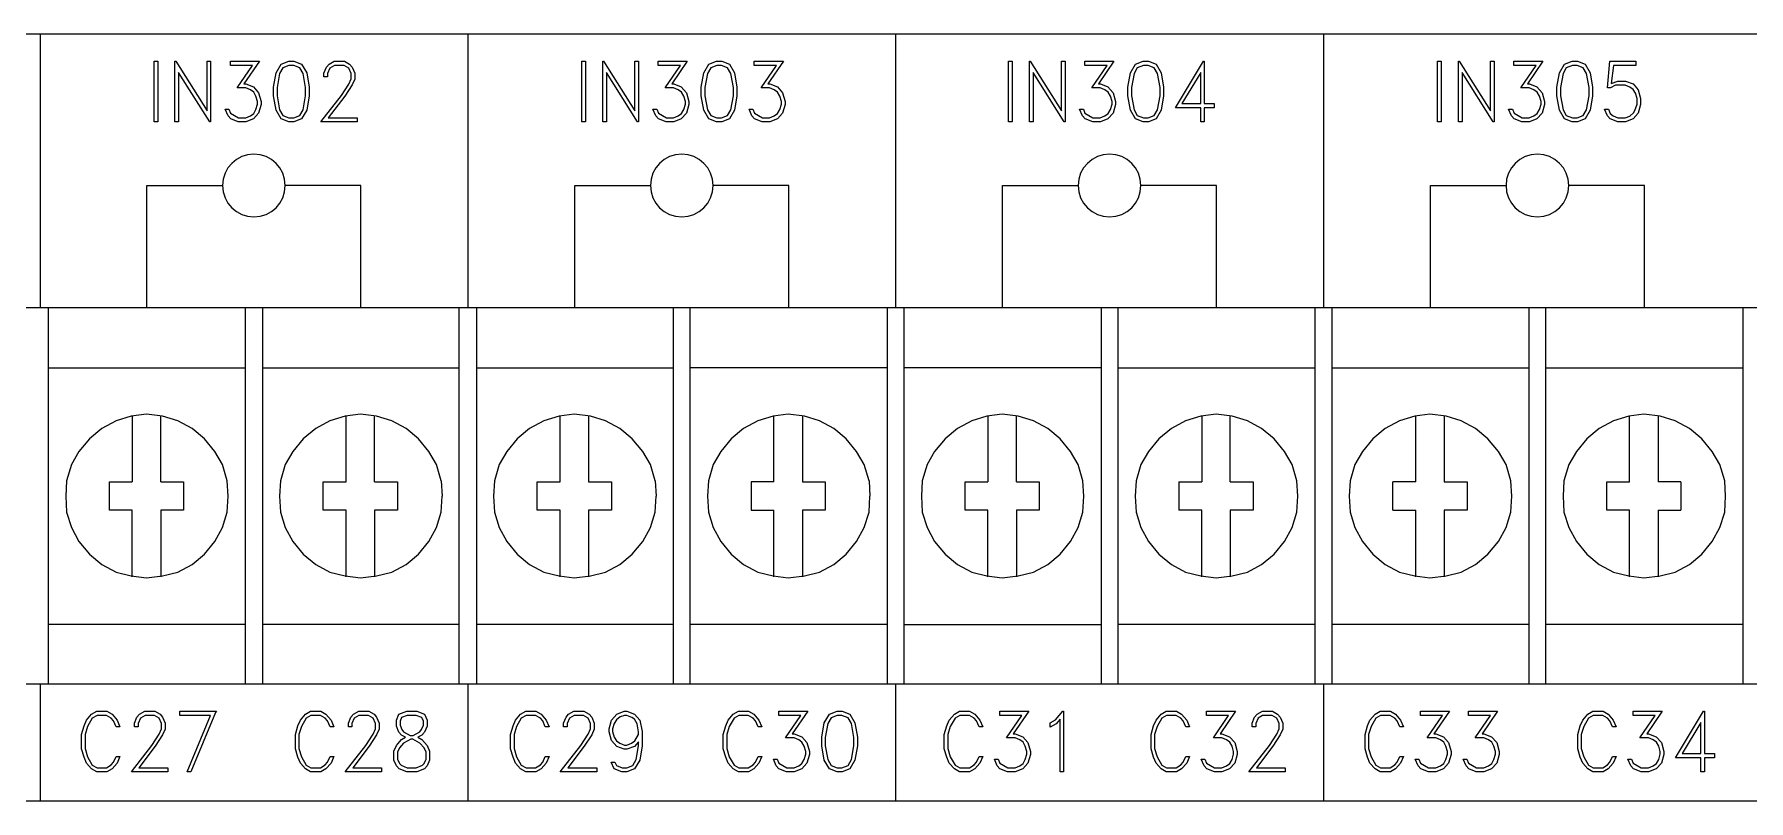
# Model space of a CAD drawing. Extents: x 3.4 to 20.6, y 5.2 to 12.5.
# Drawn here: x 14.627 to 17.632, y 7.528 to 8.871 of the extents above; entities that cross this region are included whole.
import ezdxf

# ---------------------------------------------------------------- set-up
doc = ezdxf.new("R2010")
doc.units = 0
doc.header["$MEASUREMENT"] = 0
doc.layers.get('0').update_dxf_attribs({"linetype": 'CONTINUOUS'})

msp = doc.modelspace()

# ---------------------------------------------------------------- linework, layer by layer
for points in [[(17.737, 8.8712), (17.5701, 8.8712), (17.2305, 8.8712), (16.8867, 8.8712), (16.5428, 8.8712), (16.2032, 8.8712), (16.0363, 8.8712), (15.872, 8.8712), (15.7109, 8.8712), (15.5534, 8.8712), (15.4002, 8.8712), (15.2516, 8.8712), (15.1084, 8.8712), (14.9709, 8.8712), (14.9045, 8.8712), (14.8397, 8.8712), (14.7767, 8.8712), (14.7154, 8.8712), (14.6559, 8.8712), (14.5984, 8.8712)], [(14.6367, 8.8712), (14.6367, 8.3917)], [(15.3867, 8.8712), (15.3867, 8.3917)], [(16.1367, 8.8712), (16.1367, 8.3917)], [(16.8867, 8.8712), (16.8867, 8.3917)], [(14.843, 8.7177), (14.8367, 8.7177), (14.8367, 8.8238), (14.843, 8.8238), (14.843, 8.7177)], [(14.9358, 8.7177), (14.9343, 8.7177), (14.8796, 8.8043), (14.8796, 8.7177), (14.8733, 8.7177), (14.8733, 8.8238), (14.8748, 8.8238), (14.9296, 8.7372), (14.9296, 8.8238), (14.9358, 8.8238), (14.9358, 8.7177)], [(15.0244, 8.7483), (15.02, 8.7331), (15.0109, 8.7228), (14.9976, 8.7177), (14.9843, 8.7177), (14.971, 8.7228), (14.9663, 8.7281), (14.9612, 8.7397), (14.9678, 8.7397), (14.9707, 8.7328), (14.9847, 8.7249), (14.9973, 8.7249), (15.0056, 8.7282), (15.0114, 8.7325), (15.0152, 8.7391), (15.0181, 8.7487), (15.0181, 8.7533), (15.0152, 8.7627), (15.0114, 8.7694), (15.0056, 8.7738), (14.9973, 8.777), (14.9825, 8.777), (15.0093, 8.8166), (14.9705, 8.8166), (14.9705, 8.8238), (15.0214, 8.8238), (14.9942, 8.7843), (14.9976, 8.7843), (15.0109, 8.7792), (15.02, 8.7688), (15.0244, 8.7536), (15.0244, 8.7483)], [(15.1085, 8.7632), (15.1042, 8.7382), (15.0952, 8.7228), (15.0817, 8.7177), (15.0728, 8.7177), (15.0594, 8.7228), (15.0504, 8.7382), (15.046, 8.7632), (15.046, 8.7783), (15.0504, 8.8033), (15.0594, 8.8187), (15.0728, 8.8238), (15.0817, 8.8238), (15.0952, 8.8187), (15.1042, 8.8033), (15.1085, 8.7783), (15.1085, 8.7632)], [(15.1023, 8.7635), (15.1023, 8.778), (15.0979, 8.8025), (15.0921, 8.8125), (15.0815, 8.8166), (15.0731, 8.8166), (15.0624, 8.8125), (15.0566, 8.8025), (15.0523, 8.778), (15.0523, 8.7635), (15.0566, 8.739), (15.0624, 8.729), (15.0731, 8.7249), (15.0815, 8.7249), (15.0921, 8.729), (15.0979, 8.739), (15.1023, 8.7635)], [(15.1927, 8.7177), (15.129, 8.7177), (15.1651, 8.7641), (15.1779, 8.7836), (15.1821, 8.7933), (15.1821, 8.8026), (15.178, 8.8119), (15.1698, 8.8166), (15.1531, 8.8166), (15.1449, 8.8119), (15.1408, 8.8026), (15.1408, 8.7968), (15.1345, 8.7968), (15.1345, 8.8032), (15.1389, 8.8135), (15.1435, 8.8187), (15.1526, 8.8238), (15.1704, 8.8238), (15.1794, 8.8187), (15.184, 8.8135), (15.1884, 8.8032), (15.1884, 8.7927), (15.184, 8.7825), (15.1709, 8.7626), (15.1421, 8.7249), (15.1927, 8.7249), (15.1927, 8.7177)], [(15.593, 8.7177), (15.5867, 8.7177), (15.5867, 8.8238), (15.593, 8.8238), (15.593, 8.7177)], [(15.6858, 8.7177), (15.6843, 8.7177), (15.6296, 8.8043), (15.6296, 8.7177), (15.6233, 8.7177), (15.6233, 8.8238), (15.6248, 8.8238), (15.6796, 8.7372), (15.6796, 8.8238), (15.6858, 8.8238), (15.6858, 8.7177)], [(15.7744, 8.7483), (15.77, 8.7331), (15.7609, 8.7228), (15.7476, 8.7177), (15.7343, 8.7177), (15.721, 8.7228), (15.7163, 8.7281), (15.7112, 8.7397), (15.7178, 8.7397), (15.7207, 8.7328), (15.7347, 8.7249), (15.7473, 8.7249), (15.7556, 8.7282), (15.7614, 8.7325), (15.7652, 8.7391), (15.7681, 8.7487), (15.7681, 8.7533), (15.7652, 8.7627), (15.7614, 8.7694), (15.7556, 8.7738), (15.7473, 8.777), (15.7325, 8.777), (15.7593, 8.8166), (15.7205, 8.8166), (15.7205, 8.8238), (15.7714, 8.8238), (15.7442, 8.7843), (15.7476, 8.7843), (15.7609, 8.7792), (15.77, 8.7688), (15.7744, 8.7536), (15.7744, 8.7483)], [(15.8585, 8.7632), (15.8542, 8.7382), (15.8452, 8.7228), (15.8317, 8.7177), (15.8228, 8.7177), (15.8094, 8.7228), (15.8004, 8.7382), (15.796, 8.7632), (15.796, 8.7783), (15.8004, 8.8033), (15.8094, 8.8187), (15.8228, 8.8238), (15.8317, 8.8238), (15.8452, 8.8187), (15.8542, 8.8033), (15.8585, 8.7783), (15.8585, 8.7632)], [(15.8523, 8.7635), (15.8523, 8.778), (15.8479, 8.8025), (15.8421, 8.8125), (15.8315, 8.8166), (15.8231, 8.8166), (15.8124, 8.8125), (15.8066, 8.8025), (15.8023, 8.778), (15.8023, 8.7635), (15.8066, 8.739), (15.8124, 8.729), (15.8231, 8.7249), (15.8315, 8.7249), (15.8421, 8.729), (15.8479, 8.739), (15.8523, 8.7635)], [(15.9427, 8.7483), (15.9383, 8.7331), (15.9293, 8.7228), (15.9159, 8.7177), (15.9027, 8.7177), (15.8894, 8.7228), (15.8847, 8.7281), (15.8796, 8.7397), (15.8861, 8.7397), (15.8891, 8.7328), (15.9031, 8.7249), (15.9157, 8.7249), (15.9239, 8.7282), (15.9297, 8.7325), (15.9336, 8.7391), (15.9364, 8.7487), (15.9364, 8.7533), (15.9336, 8.7627), (15.9297, 8.7694), (15.9239, 8.7738), (15.9157, 8.777), (15.9008, 8.777), (15.9276, 8.8166), (15.8888, 8.8166), (15.8888, 8.8238), (15.9398, 8.8238), (15.9126, 8.7843), (15.9159, 8.7843), (15.9293, 8.7792), (15.9383, 8.7688), (15.9427, 8.7536), (15.9427, 8.7483)], [(16.3409, 8.7177), (16.3346, 8.7177), (16.3346, 8.8238), (16.3409, 8.8238), (16.3409, 8.7177)], [(16.4338, 8.7177), (16.4323, 8.7177), (16.3775, 8.8043), (16.3775, 8.7177), (16.3712, 8.7177), (16.3712, 8.8238), (16.3727, 8.8238), (16.4275, 8.7372), (16.4275, 8.8238), (16.4338, 8.8238), (16.4338, 8.7177)], [(16.5223, 8.7483), (16.5179, 8.7331), (16.5088, 8.7228), (16.4955, 8.7177), (16.4823, 8.7177), (16.4689, 8.7228), (16.4642, 8.7281), (16.4592, 8.7397), (16.4657, 8.7397), (16.4686, 8.7328), (16.4826, 8.7249), (16.4952, 8.7249), (16.5035, 8.7282), (16.5093, 8.7325), (16.5132, 8.7391), (16.516, 8.7487), (16.516, 8.7533), (16.5132, 8.7627), (16.5093, 8.7694), (16.5035, 8.7738), (16.4952, 8.777), (16.4804, 8.777), (16.5072, 8.8166), (16.4684, 8.8166), (16.4684, 8.8238), (16.5193, 8.8238), (16.4922, 8.7843), (16.4955, 8.7843), (16.5088, 8.7792), (16.5179, 8.7688), (16.5223, 8.7536), (16.5223, 8.7483)], [(16.6065, 8.7632), (16.6022, 8.7382), (16.5931, 8.7228), (16.5797, 8.7177), (16.5707, 8.7177), (16.5573, 8.7228), (16.5483, 8.7382), (16.5439, 8.7632), (16.5439, 8.7783), (16.5483, 8.8033), (16.5573, 8.8187), (16.5707, 8.8238), (16.5797, 8.8238), (16.5931, 8.8187), (16.6022, 8.8033), (16.6065, 8.7783), (16.6065, 8.7632)], [(16.6002, 8.7635), (16.6002, 8.778), (16.5958, 8.8025), (16.59, 8.8125), (16.5794, 8.8166), (16.571, 8.8166), (16.5603, 8.8125), (16.5546, 8.8025), (16.5502, 8.778), (16.5502, 8.7635), (16.5546, 8.739), (16.5603, 8.729), (16.571, 8.7249), (16.5794, 8.7249), (16.59, 8.729), (16.5958, 8.739), (16.6002, 8.7635)], [(16.695, 8.7424), (16.6777, 8.7424), (16.6777, 8.7177), (16.6714, 8.7177), (16.6714, 8.7424), (16.627, 8.7424), (16.6761, 8.8238), (16.6777, 8.8238), (16.6777, 8.7496), (16.695, 8.7496), (16.695, 8.7424)], [(17.093, 8.7177), (17.0867, 8.7177), (17.0867, 8.8238), (17.093, 8.8238), (17.093, 8.7177)], [(17.1858, 8.7177), (17.1843, 8.7177), (17.1296, 8.8043), (17.1296, 8.7177), (17.1233, 8.7177), (17.1233, 8.8238), (17.1248, 8.8238), (17.1796, 8.7372), (17.1796, 8.8238), (17.1858, 8.8238), (17.1858, 8.7177)], [(17.2744, 8.7483), (17.27, 8.7331), (17.2609, 8.7228), (17.2476, 8.7177), (17.2343, 8.7177), (17.221, 8.7228), (17.2163, 8.7281), (17.2112, 8.7397), (17.2178, 8.7397), (17.2207, 8.7328), (17.2347, 8.7249), (17.2473, 8.7249), (17.2556, 8.7282), (17.2614, 8.7325), (17.2652, 8.7391), (17.2681, 8.7487), (17.2681, 8.7533), (17.2652, 8.7627), (17.2614, 8.7694), (17.2556, 8.7738), (17.2473, 8.777), (17.2325, 8.777), (17.2593, 8.8166), (17.2205, 8.8166), (17.2205, 8.8238), (17.2714, 8.8238), (17.2442, 8.7843), (17.2476, 8.7843), (17.2609, 8.7792), (17.27, 8.7688), (17.2744, 8.7536), (17.2744, 8.7483)], [(17.3585, 8.7632), (17.3542, 8.7382), (17.3452, 8.7228), (17.3317, 8.7177), (17.3228, 8.7177), (17.3094, 8.7228), (17.3004, 8.7382), (17.296, 8.7632), (17.296, 8.7783), (17.3004, 8.8033), (17.3094, 8.8187), (17.3228, 8.8238), (17.3317, 8.8238), (17.3452, 8.8187), (17.3542, 8.8033), (17.3585, 8.7783), (17.3585, 8.7632)], [(17.3523, 8.7635), (17.3523, 8.778), (17.3479, 8.8025), (17.3421, 8.8125), (17.3315, 8.8166), (17.3231, 8.8166), (17.3124, 8.8125), (17.3066, 8.8025), (17.3023, 8.778), (17.3023, 8.7635), (17.3066, 8.739), (17.3124, 8.729), (17.3231, 8.7249), (17.3315, 8.7249), (17.3421, 8.729), (17.3479, 8.739), (17.3523, 8.7635)], [(17.4427, 8.7483), (17.4383, 8.7331), (17.4293, 8.7228), (17.4159, 8.7177), (17.4027, 8.7177), (17.3894, 8.7228), (17.3847, 8.7281), (17.3796, 8.7397), (17.3861, 8.7397), (17.3895, 8.732), (17.3947, 8.7282), (17.4029, 8.7249), (17.4157, 8.7249), (17.4236, 8.7278), (17.4302, 8.7332), (17.4327, 8.7375), (17.4364, 8.7487), (17.4364, 8.7583), (17.4336, 8.7677), (17.4297, 8.7743), (17.4239, 8.7787), (17.4157, 8.782), (17.3987, 8.782), (17.3901, 8.777), (17.3844, 8.777), (17.3889, 8.8238), (17.4341, 8.8238), (17.4341, 8.8166), (17.395, 8.8166), (17.3911, 8.7848), (17.4027, 8.7892), (17.4159, 8.7892), (17.4293, 8.7841), (17.4383, 8.7738), (17.4427, 8.7585), (17.4427, 8.7483)], [(16.6714, 8.7496), (16.6714, 8.8041), (16.6382, 8.7496), (16.6714, 8.7496)], [(14.8242, 8.3917), (14.8242, 8.606), (14.9567, 8.606)], [(15.1992, 8.3917), (15.1992, 8.606), (15.0667, 8.606)], [(15.5742, 8.3917), (15.5742, 8.606), (15.7067, 8.606)], [(15.9492, 8.3917), (15.9492, 8.606), (15.8167, 8.606)], [(16.3242, 8.3917), (16.3242, 8.606), (16.4567, 8.606)], [(16.6992, 8.3917), (16.6992, 8.606), (16.5667, 8.606)], [(17.0742, 8.3917), (17.0742, 8.606), (17.2067, 8.606)], [(17.4492, 8.3917), (17.4492, 8.606), (17.3167, 8.606)], [(20.2617, 7.7317), (20.2617, 8.3917), (13.5117, 8.3917), (13.5117, 7.7317)], [(14.6517, 7.7317), (14.6517, 8.3917)], [(14.9967, 7.7317), (14.9967, 8.3917)], [(15.0267, 8.3917), (15.0267, 7.7317)], [(15.3717, 7.7317), (15.3717, 8.3917)], [(15.4017, 8.3917), (15.4017, 7.7317)], [(15.7467, 8.3917), (15.7467, 7.7317)], [(15.7767, 7.7317), (15.7767, 8.3917)], [(16.1217, 8.3917), (16.1217, 7.7317)], [(16.1517, 7.7317), (16.1517, 8.3917)], [(16.4967, 8.3917), (16.4967, 7.7317)], [(16.5267, 7.7317), (16.5267, 8.3917)], [(16.8717, 8.3917), (16.8717, 7.7317)], [(16.9017, 7.7317), (16.9017, 8.3917)], [(17.2467, 8.3917), (17.2467, 7.7317)], [(17.2767, 7.7317), (17.2767, 8.3917)], [(17.6217, 8.3917), (17.6217, 7.7317)], [(14.6517, 8.2867), (14.9967, 8.2867)], [(15.0267, 8.2867), (15.3717, 8.2867)], [(15.4017, 8.2867), (15.7467, 8.2867)], [(16.1217, 8.2867), (15.7767, 8.2867)], [(16.4967, 8.2867), (16.1517, 8.2867)], [(16.5267, 8.2867), (16.8717, 8.2867)], [(16.9017, 8.2867), (17.2467, 8.2867)], [(17.2767, 8.2867), (17.6217, 8.2867)], [(14.9667, 8.0617), (14.965, 8.0883), (14.9567, 8.1167), (14.9433, 8.14), (14.925, 8.1617), (14.9033, 8.18), (14.8783, 8.1933), (14.8517, 8.2017), (14.8233, 8.205), (14.7967, 8.2017), (14.77, 8.1933), (14.745, 8.18), (14.7233, 8.1617), (14.705, 8.14), (14.6917, 8.1167), (14.6833, 8.0883), (14.6817, 8.0617), (14.6833, 8.0333), (14.6917, 8.0067), (14.705, 7.9817), (14.7233, 7.96), (14.745, 7.9417), (14.77, 7.9283), (14.7967, 7.9217), (14.8233, 7.9183), (14.8517, 7.9217), (14.8783, 7.9283), (14.9033, 7.9417), (14.925, 7.96), (14.9433, 7.9817), (14.9567, 8.0067), (14.965, 8.0333), (14.9667, 8.0617)], [(15.34, 8.0883), (15.3317, 8.1167), (15.3183, 8.14), (15.3, 8.1617), (15.2783, 8.18), (15.2533, 8.1933), (15.2267, 8.2017), (15.1983, 8.205), (15.1717, 8.2017), (15.145, 8.1933), (15.12, 8.18), (15.0983, 8.1617), (15.08, 8.14), (15.0667, 8.1167), (15.0583, 8.0883), (15.0567, 8.0617), (15.0583, 8.0333), (15.0667, 8.0067), (15.08, 7.9817), (15.0983, 7.96), (15.12, 7.9417), (15.145, 7.9283), (15.1717, 7.9217), (15.1983, 7.9183), (15.2267, 7.9217), (15.2533, 7.9283), (15.2783, 7.9417), (15.3, 7.96), (15.3183, 7.9817), (15.3317, 8.0067), (15.34, 8.0333), (15.3417, 8.0617)], [(15.715, 8.0883), (15.7067, 8.1167), (15.6933, 8.14), (15.675, 8.1617), (15.6533, 8.18), (15.6283, 8.1933), (15.6017, 8.2017), (15.5733, 8.205), (15.5467, 8.2017), (15.52, 8.1933), (15.495, 8.18), (15.4733, 8.1617), (15.455, 8.14), (15.4417, 8.1167), (15.4333, 8.0883), (15.4317, 8.0617), (15.4333, 8.0333), (15.4417, 8.0067), (15.455, 7.9817), (15.4733, 7.96), (15.495, 7.9417), (15.52, 7.9283), (15.5467, 7.9217), (15.5733, 7.9183), (15.6017, 7.9217), (15.6283, 7.9283), (15.6533, 7.9417), (15.675, 7.96), (15.6933, 7.9817), (15.7067, 8.0067), (15.715, 8.0333), (15.7167, 8.0617)], [(16.09, 8.0883), (16.0817, 8.1167), (16.0683, 8.14), (16.05, 8.1617), (16.0283, 8.18), (16.0033, 8.1933), (15.9767, 8.2017), (15.9483, 8.205), (15.9217, 8.2017), (15.895, 8.1933), (15.87, 8.18), (15.8483, 8.1617), (15.83, 8.14), (15.8167, 8.1167), (15.8083, 8.0883), (15.8067, 8.0617), (15.8083, 8.0333), (15.8167, 8.0067), (15.83, 7.9817), (15.8483, 7.96), (15.87, 7.9417), (15.895, 7.9283), (15.9217, 7.9217), (15.9483, 7.9183), (15.9767, 7.9217), (16.0033, 7.9283), (16.0283, 7.9417), (16.05, 7.96), (16.0683, 7.9817), (16.0817, 8.0067), (16.09, 8.0333), (16.0917, 8.0617)], [(16.4667, 8.0617), (16.465, 8.0883), (16.4567, 8.1167), (16.4433, 8.14), (16.425, 8.1617), (16.4033, 8.18), (16.3783, 8.1933), (16.3517, 8.2017), (16.3233, 8.205), (16.2967, 8.2017), (16.27, 8.1933), (16.245, 8.18), (16.2233, 8.1617), (16.205, 8.14), (16.1917, 8.1167), (16.1833, 8.0883), (16.1817, 8.0617), (16.1833, 8.0333), (16.1917, 8.0067), (16.205, 7.9817), (16.2233, 7.96), (16.245, 7.9417), (16.27, 7.9283), (16.2967, 7.9217), (16.3233, 7.9183), (16.3517, 7.9217), (16.3783, 7.9283), (16.4033, 7.9417), (16.425, 7.96), (16.4433, 7.9817), (16.4567, 8.0067), (16.465, 8.0333), (16.4667, 8.0617)], [(16.8417, 8.0617), (16.84, 8.0883), (16.8317, 8.1167), (16.8183, 8.14), (16.8, 8.1617), (16.7783, 8.18), (16.7533, 8.1933), (16.7267, 8.2017), (16.6983, 8.205), (16.6717, 8.2017), (16.645, 8.1933), (16.62, 8.18), (16.5983, 8.1617), (16.58, 8.14), (16.5667, 8.1167), (16.5583, 8.0883), (16.5567, 8.0617), (16.5583, 8.0333), (16.5667, 8.0067), (16.58, 7.9817), (16.5983, 7.96), (16.62, 7.9417), (16.645, 7.9283), (16.6717, 7.9217), (16.6983, 7.9183), (16.7267, 7.9217), (16.7533, 7.9283), (16.7783, 7.9417), (16.8, 7.96), (16.8183, 7.9817), (16.8317, 8.0067), (16.84, 8.0333), (16.8417, 8.0617)], [(17.2167, 8.0617), (17.215, 8.0883), (17.2067, 8.1167), (17.1933, 8.14), (17.175, 8.1617), (17.1533, 8.18), (17.1283, 8.1933), (17.1017, 8.2017), (17.0733, 8.205), (17.0467, 8.2017), (17.02, 8.1933), (16.995, 8.18), (16.9733, 8.1617), (16.955, 8.14), (16.9417, 8.1167), (16.9333, 8.0883), (16.9317, 8.0617), (16.9333, 8.0333), (16.9417, 8.0067), (16.955, 7.9817), (16.9733, 7.96), (16.995, 7.9417), (17.02, 7.9283), (17.0467, 7.9217), (17.0733, 7.9183), (17.1017, 7.9217), (17.1283, 7.9283), (17.1533, 7.9417), (17.175, 7.96), (17.1933, 7.9817), (17.2067, 8.0067), (17.215, 8.0333), (17.2167, 8.0617)], [(17.5917, 8.0617), (17.59, 8.0883), (17.5817, 8.1167), (17.5683, 8.14), (17.55, 8.1617), (17.5283, 8.18), (17.5033, 8.1933), (17.4767, 8.2017), (17.4483, 8.205), (17.4217, 8.2017), (17.395, 8.1933), (17.37, 8.18), (17.3483, 8.1617), (17.33, 8.14), (17.3167, 8.1167), (17.3083, 8.0883), (17.3067, 8.0617), (17.3083, 8.0333), (17.3167, 8.0067), (17.33, 7.9817), (17.3483, 7.96), (17.37, 7.9417), (17.395, 7.9283), (17.4217, 7.9217), (17.4483, 7.9183), (17.4767, 7.9217), (17.5033, 7.9283), (17.5283, 7.9417), (17.55, 7.96), (17.5683, 7.9817), (17.5817, 8.0067), (17.59, 8.0333), (17.5917, 8.0617)], [(14.7983, 8.2017), (14.7983, 8.0867)], [(14.8483, 8.0867), (14.8483, 8.2017)], [(15.1733, 8.0867), (15.1733, 8.2017)], [(15.2233, 8.0867), (15.2233, 8.2017)], [(15.5483, 8.0867), (15.5483, 8.2017)], [(15.5983, 8.2017), (15.5983, 8.0867), (15.6383, 8.0867)], [(15.9233, 8.0867), (15.9233, 8.2017)], [(15.9733, 8.2017), (15.9733, 8.0867), (16.0133, 8.0867), (16.0133, 8.0367), (15.9733, 8.0367)], [(16.2983, 8.2017), (16.2983, 8.0867)], [(16.3483, 8.0867), (16.3483, 8.2017)], [(16.6733, 8.2017), (16.6733, 8.0867)], [(16.7233, 8.0867), (16.7233, 8.2017)], [(17.0483, 8.0867), (17.0483, 8.2017)], [(17.0983, 8.2017), (17.0983, 8.0867), (17.1383, 8.0867), (17.1383, 8.0367), (17.0983, 8.0367)], [(17.4233, 8.0867), (17.4233, 8.2017)], [(17.4733, 8.2017), (17.4733, 8.0867)], [(14.7983, 8.0367), (14.7583, 8.0367), (14.7583, 8.0867), (14.7983, 8.0867)], [(14.8483, 8.0867), (14.8883, 8.0867), (14.8883, 8.0367), (14.8483, 8.0367)], [(15.1733, 8.0367), (15.1333, 8.0367), (15.1333, 8.0867), (15.1733, 8.0867)], [(15.2233, 8.0867), (15.2633, 8.0867), (15.2633, 8.0367), (15.2233, 8.0367)], [(15.34, 8.0883), (15.3417, 8.0617)], [(15.5483, 8.0367), (15.5083, 8.0367), (15.5083, 8.0867), (15.5483, 8.0867)], [(15.6383, 8.0867), (15.6383, 8.0367)], [(15.715, 8.0883), (15.7167, 8.0617)], [(15.9233, 8.0867), (15.8833, 8.0867), (15.8833, 8.0367)], [(16.09, 8.0883), (16.0917, 8.0617)], [(16.2983, 8.0367), (16.2583, 8.0367), (16.2583, 8.0867), (16.2983, 8.0867)], [(16.3483, 8.0867), (16.3883, 8.0867)], [(16.3883, 8.0867), (16.3883, 8.0367)], [(16.6333, 8.0867), (16.6333, 8.0367)], [(16.6333, 8.0867), (16.6733, 8.0867)], [(16.7233, 8.0867), (16.7633, 8.0867), (16.7633, 8.0367), (16.7233, 8.0367)], [(17.0083, 8.0367), (17.0083, 8.0867)], [(17.0483, 8.0867), (17.0083, 8.0867)], [(17.4233, 8.0367), (17.3833, 8.0367), (17.3833, 8.0867), (17.4233, 8.0867)], [(17.5133, 8.0867), (17.4733, 8.0867)], [(17.5133, 8.0867), (17.5133, 8.0367)], [(14.7983, 7.92), (14.7983, 8.0367)], [(14.8483, 8.0367), (14.8483, 7.92)], [(15.1733, 7.92), (15.1733, 8.0367)], [(15.2233, 8.0367), (15.2233, 7.92)], [(15.5483, 7.92), (15.5483, 8.0367)], [(15.6383, 8.0367), (15.5983, 8.0367)], [(15.5983, 8.0367), (15.5983, 7.92)], [(15.8833, 8.0367), (15.9233, 8.0367)], [(15.9233, 7.92), (15.9233, 8.0367)], [(15.9733, 8.0367), (15.9733, 7.92)], [(16.2983, 7.92), (16.2983, 8.0367)], [(16.3883, 8.0367), (16.3483, 8.0367)], [(16.3483, 8.0367), (16.3483, 7.92)], [(16.6733, 8.0367), (16.6333, 8.0367)], [(16.6733, 7.92), (16.6733, 8.0367)], [(16.7233, 8.0367), (16.7233, 7.92)], [(17.0083, 8.0367), (17.0483, 8.0367)], [(17.0483, 7.92), (17.0483, 8.0367)], [(17.0983, 8.0367), (17.0983, 7.92)], [(17.4233, 7.92), (17.4233, 8.0367)], [(17.4733, 8.0367), (17.5133, 8.0367)], [(17.4733, 8.0367), (17.4733, 7.92)], [(14.9967, 7.8367), (14.6517, 7.8367)], [(15.3717, 7.8367), (15.0267, 7.8367)], [(15.7467, 7.8367), (15.4017, 7.8367)], [(16.1217, 7.8367), (15.7767, 7.8367)], [(16.1517, 7.8367), (16.4967, 7.8367)], [(16.8717, 7.8367), (16.5267, 7.8367)], [(17.2467, 7.8367), (16.9017, 7.8367)], [(17.6217, 7.8367), (17.2767, 7.8367)], [(20.2617, 7.7317), (13.5117, 7.7317)], [(14.6367, 7.7317), (14.6367, 7.5275)], [(15.3867, 7.7317), (15.3867, 7.5275)], [(16.1367, 7.7317), (16.1367, 7.5275)], [(16.8867, 7.7317), (16.8867, 7.5275)], [(14.7769, 7.6052), (14.7719, 7.5934), (14.763, 7.5833), (14.7539, 7.5782), (14.7361, 7.5782), (14.7271, 7.5833), (14.7182, 7.5934), (14.7139, 7.6036), (14.7095, 7.6187), (14.7095, 7.6437), (14.7139, 7.6588), (14.7182, 7.669), (14.7271, 7.6792), (14.7361, 7.6843), (14.7539, 7.6843), (14.763, 7.6792), (14.7719, 7.669), (14.7769, 7.6573), (14.7704, 7.6573), (14.7658, 7.6676), (14.7617, 7.6723), (14.7534, 7.6771), (14.7367, 7.6771), (14.7283, 7.6724), (14.72, 7.6579), (14.7157, 7.6434), (14.7157, 7.619), (14.72, 7.6046), (14.7283, 7.5901), (14.7367, 7.5854), (14.7534, 7.5854), (14.7617, 7.5902), (14.7658, 7.5949), (14.7704, 7.6052), (14.7769, 7.6052)], [(14.8605, 7.5782), (14.7968, 7.5782), (14.8328, 7.6245), (14.8457, 7.6441), (14.8499, 7.6538), (14.8499, 7.6631), (14.8458, 7.6724), (14.8376, 7.6771), (14.8208, 7.6771), (14.8127, 7.6724), (14.8086, 7.6631), (14.8086, 7.6573), (14.8023, 7.6573), (14.8023, 7.6636), (14.8067, 7.674), (14.8113, 7.6792), (14.8204, 7.6843), (14.8382, 7.6843), (14.8472, 7.6792), (14.8517, 7.674), (14.8562, 7.6636), (14.8562, 7.6532), (14.8517, 7.643), (14.8387, 7.6231), (14.8099, 7.5854), (14.8605, 7.5854), (14.8605, 7.5782)], [(14.946, 7.6843), (14.9445, 7.6824), (14.901, 7.5782), (14.8945, 7.5782), (14.9358, 7.6771), (14.8821, 7.6771), (14.8821, 7.6843), (14.946, 7.6843)], [(15.1519, 7.6052), (15.1469, 7.5934), (15.138, 7.5833), (15.1289, 7.5782), (15.1111, 7.5782), (15.1021, 7.5833), (15.0932, 7.5934), (15.0889, 7.6036), (15.0845, 7.6187), (15.0845, 7.6437), (15.0889, 7.6588), (15.0932, 7.669), (15.1021, 7.6792), (15.1111, 7.6843), (15.1289, 7.6843), (15.138, 7.6792), (15.1469, 7.669), (15.1519, 7.6573), (15.1454, 7.6573), (15.1408, 7.6676), (15.1367, 7.6723), (15.1284, 7.6771), (15.1117, 7.6771), (15.1033, 7.6724), (15.095, 7.6579), (15.0907, 7.6434), (15.0907, 7.619), (15.095, 7.6046), (15.1033, 7.5901), (15.1117, 7.5854), (15.1284, 7.5854), (15.1367, 7.5902), (15.1408, 7.5949), (15.1454, 7.6052), (15.1519, 7.6052)], [(15.2355, 7.5782), (15.1718, 7.5782), (15.2078, 7.6245), (15.2207, 7.6441), (15.2249, 7.6538), (15.2249, 7.6631), (15.2208, 7.6724), (15.2126, 7.6771), (15.1958, 7.6771), (15.1877, 7.6724), (15.1836, 7.6631), (15.1836, 7.6573), (15.1773, 7.6573), (15.1773, 7.6636), (15.1817, 7.674), (15.1863, 7.6792), (15.1954, 7.6843), (15.2132, 7.6843), (15.2222, 7.6792), (15.2267, 7.674), (15.2312, 7.6636), (15.2312, 7.6532), (15.2267, 7.643), (15.2137, 7.6231), (15.1849, 7.5854), (15.2355, 7.5854), (15.2355, 7.5782)], [(15.3197, 7.5988), (15.3153, 7.5885), (15.3105, 7.5833), (15.2972, 7.5782), (15.2796, 7.5782), (15.2663, 7.5833), (15.2616, 7.5885), (15.2571, 7.5988), (15.2571, 7.6142), (15.2616, 7.6245), (15.2705, 7.6347), (15.2775, 7.6387), (15.2705, 7.6426), (15.2659, 7.6479), (15.2615, 7.6581), (15.2615, 7.6686), (15.266, 7.6792), (15.2796, 7.6843), (15.2972, 7.6843), (15.3108, 7.6792), (15.3154, 7.6686), (15.3154, 7.6581), (15.3109, 7.6479), (15.3063, 7.6426), (15.2993, 7.6387), (15.3063, 7.6347), (15.3153, 7.6245), (15.3197, 7.6142), (15.3197, 7.5988)], [(15.309, 7.6598), (15.309, 7.6669), (15.3063, 7.6732), (15.2962, 7.6771), (15.2806, 7.6771), (15.2705, 7.6732), (15.2678, 7.6669), (15.2678, 7.6598), (15.2711, 7.6521), (15.2742, 7.6485), (15.2858, 7.642), (15.291, 7.642), (15.3026, 7.6485), (15.3057, 7.6521), (15.309, 7.6598)], [(15.529, 7.6052), (15.5239, 7.5934), (15.5151, 7.5833), (15.506, 7.5782), (15.4882, 7.5782), (15.4792, 7.5833), (15.4703, 7.5934), (15.466, 7.6036), (15.4615, 7.6187), (15.4615, 7.6437), (15.466, 7.6588), (15.4703, 7.669), (15.4792, 7.6792), (15.4882, 7.6843), (15.506, 7.6843), (15.5151, 7.6792), (15.5239, 7.669), (15.529, 7.6573), (15.5225, 7.6573), (15.5179, 7.6676), (15.5138, 7.6723), (15.5055, 7.6771), (15.4888, 7.6771), (15.4804, 7.6724), (15.472, 7.6579), (15.4678, 7.6434), (15.4678, 7.619), (15.472, 7.6046), (15.4804, 7.5901), (15.4888, 7.5854), (15.5055, 7.5854), (15.5138, 7.5902), (15.5179, 7.5949), (15.5225, 7.6052), (15.529, 7.6052)], [(15.6126, 7.5782), (15.5488, 7.5782), (15.5849, 7.6245), (15.5978, 7.6441), (15.602, 7.6538), (15.602, 7.6631), (15.5979, 7.6724), (15.5897, 7.6771), (15.5729, 7.6771), (15.5648, 7.6724), (15.5607, 7.6631), (15.5607, 7.6573), (15.5544, 7.6573), (15.5544, 7.6636), (15.5588, 7.674), (15.5634, 7.6792), (15.5724, 7.6843), (15.5902, 7.6843), (15.5992, 7.6792), (15.6038, 7.674), (15.6083, 7.6636), (15.6083, 7.6532), (15.6038, 7.643), (15.5907, 7.6231), (15.5619, 7.5854), (15.6126, 7.5854), (15.6126, 7.5782)], [(15.6924, 7.6236), (15.6881, 7.5987), (15.6791, 7.5833), (15.6656, 7.5782), (15.6567, 7.5782), (15.6431, 7.5833), (15.6379, 7.5953), (15.6445, 7.5953), (15.6472, 7.5892), (15.657, 7.5854), (15.6654, 7.5854), (15.676, 7.5895), (15.6818, 7.5995), (15.6861, 7.624), (15.6861, 7.631), (15.6789, 7.6228), (15.6656, 7.6177), (15.661, 7.6177), (15.6477, 7.6228), (15.6387, 7.6332), (15.6342, 7.6484), (15.6342, 7.6536), (15.6387, 7.6689), (15.6477, 7.6792), (15.661, 7.6843), (15.6656, 7.6843), (15.6789, 7.6792), (15.688, 7.6689), (15.6924, 7.6487), (15.6924, 7.6236)], [(15.6861, 7.6439), (15.6861, 7.6484), (15.6836, 7.6623), (15.6789, 7.6703), (15.6744, 7.6736), (15.6654, 7.6771), (15.6613, 7.6771), (15.6538, 7.6743), (15.6471, 7.6693), (15.6434, 7.6628), (15.6405, 7.6534), (15.6405, 7.6487), (15.6434, 7.6392), (15.6472, 7.6325), (15.653, 7.6282), (15.6613, 7.6249), (15.6654, 7.6249), (15.6736, 7.6282), (15.6795, 7.6325), (15.6861, 7.6439)], [(15.9019, 7.6052), (15.8969, 7.5934), (15.888, 7.5833), (15.8789, 7.5782), (15.8611, 7.5782), (15.8521, 7.5833), (15.8432, 7.5934), (15.8389, 7.6036), (15.8345, 7.6187), (15.8345, 7.6437), (15.8389, 7.6588), (15.8432, 7.669), (15.8521, 7.6792), (15.8611, 7.6843), (15.8789, 7.6843), (15.888, 7.6792), (15.8969, 7.669), (15.9019, 7.6573), (15.8954, 7.6573), (15.8908, 7.6676), (15.8867, 7.6723), (15.8784, 7.6771), (15.8617, 7.6771), (15.8533, 7.6724), (15.845, 7.6579), (15.8407, 7.6434), (15.8407, 7.619), (15.845, 7.6046), (15.8533, 7.5901), (15.8617, 7.5854), (15.8784, 7.5854), (15.8867, 7.5902), (15.8908, 7.5949), (15.8954, 7.6052), (15.9019, 7.6052)], [(15.9855, 7.6088), (15.9811, 7.5936), (15.972, 7.5833), (15.9587, 7.5782), (15.9455, 7.5782), (15.9321, 7.5833), (15.9274, 7.5885), (15.9224, 7.6002), (15.9289, 7.6002), (15.9318, 7.5933), (15.9458, 7.5854), (15.9585, 7.5854), (15.9667, 7.5887), (15.9725, 7.593), (15.9764, 7.5996), (15.9792, 7.6092), (15.9792, 7.6138), (15.9764, 7.6232), (15.9725, 7.6299), (15.9667, 7.6343), (15.9585, 7.6375), (15.9436, 7.6375), (15.9704, 7.6771), (15.9316, 7.6771), (15.9316, 7.6843), (15.9825, 7.6843), (15.9554, 7.6447), (15.9587, 7.6447), (15.972, 7.6396), (15.9811, 7.6293), (15.9855, 7.6141), (15.9855, 7.6088)], [(16.0697, 7.6236), (16.0654, 7.5987), (16.0563, 7.5833), (16.0429, 7.5782), (16.0339, 7.5782), (16.0205, 7.5833), (16.0115, 7.5987), (16.0071, 7.6236), (16.0071, 7.6388), (16.0115, 7.6638), (16.0205, 7.6792), (16.0339, 7.6843), (16.0429, 7.6843), (16.0563, 7.6792), (16.0654, 7.6638), (16.0697, 7.6388), (16.0697, 7.6236)], [(16.0634, 7.624), (16.0634, 7.6385), (16.059, 7.663), (16.0532, 7.6729), (16.0426, 7.6771), (16.0342, 7.6771), (16.0235, 7.6729), (16.0178, 7.663), (16.0134, 7.6385), (16.0134, 7.624), (16.0178, 7.5995), (16.0235, 7.5895), (16.0342, 7.5854), (16.0426, 7.5854), (16.0532, 7.5895), (16.059, 7.5995), (16.0634, 7.624)], [(16.2894, 7.6052), (16.2844, 7.5934), (16.2755, 7.5833), (16.2664, 7.5782), (16.2486, 7.5782), (16.2396, 7.5833), (16.2307, 7.5934), (16.2264, 7.6036), (16.222, 7.6187), (16.222, 7.6437), (16.2264, 7.6588), (16.2307, 7.669), (16.2396, 7.6792), (16.2486, 7.6843), (16.2664, 7.6843), (16.2755, 7.6792), (16.2844, 7.669), (16.2894, 7.6573), (16.2829, 7.6573), (16.2783, 7.6676), (16.2742, 7.6723), (16.266, 7.6771), (16.2492, 7.6771), (16.2408, 7.6724), (16.2324, 7.6579), (16.2282, 7.6434), (16.2282, 7.619), (16.2324, 7.6046), (16.2408, 7.5901), (16.2492, 7.5854), (16.266, 7.5854), (16.2742, 7.5902), (16.2783, 7.5949), (16.2829, 7.6052), (16.2894, 7.6052)], [(16.373, 7.6088), (16.3686, 7.5936), (16.3595, 7.5833), (16.3462, 7.5782), (16.333, 7.5782), (16.3196, 7.5833), (16.3149, 7.5885), (16.3099, 7.6002), (16.3164, 7.6002), (16.3193, 7.5933), (16.3333, 7.5854), (16.3459, 7.5854), (16.3542, 7.5887), (16.36, 7.593), (16.3639, 7.5996), (16.3667, 7.6092), (16.3667, 7.6138), (16.3639, 7.6232), (16.36, 7.6299), (16.3542, 7.6343), (16.3459, 7.6375), (16.3311, 7.6375), (16.3579, 7.6771), (16.3191, 7.6771), (16.3191, 7.6843), (16.37, 7.6843), (16.3429, 7.6447), (16.3462, 7.6447), (16.3595, 7.6396), (16.3686, 7.6293), (16.373, 7.6141), (16.373, 7.6088)], [(16.4312, 7.5782), (16.4249, 7.5782), (16.4249, 7.6705), (16.4179, 7.6624), (16.4076, 7.6566), (16.4076, 7.6641), (16.4167, 7.6693), (16.4299, 7.6843), (16.4312, 7.6843), (16.4312, 7.5782)], [(16.6519, 7.6052), (16.6469, 7.5934), (16.638, 7.5833), (16.6289, 7.5782), (16.6111, 7.5782), (16.6021, 7.5833), (16.5932, 7.5934), (16.5889, 7.6036), (16.5845, 7.6187), (16.5845, 7.6437), (16.5889, 7.6588), (16.5932, 7.669), (16.6021, 7.6792), (16.6111, 7.6843), (16.6289, 7.6843), (16.638, 7.6792), (16.6469, 7.669), (16.6519, 7.6573), (16.6454, 7.6573), (16.6408, 7.6676), (16.6367, 7.6723), (16.6284, 7.6771), (16.6117, 7.6771), (16.6033, 7.6724), (16.595, 7.6579), (16.5907, 7.6434), (16.5907, 7.619), (16.595, 7.6046), (16.6033, 7.5901), (16.6117, 7.5854), (16.6284, 7.5854), (16.6367, 7.5902), (16.6408, 7.5949), (16.6454, 7.6052), (16.6519, 7.6052)], [(16.7355, 7.6088), (16.7311, 7.5936), (16.722, 7.5833), (16.7087, 7.5782), (16.6955, 7.5782), (16.6821, 7.5833), (16.6774, 7.5885), (16.6724, 7.6002), (16.6789, 7.6002), (16.6818, 7.5933), (16.6958, 7.5854), (16.7085, 7.5854), (16.7167, 7.5887), (16.7225, 7.593), (16.7264, 7.5996), (16.7292, 7.6092), (16.7292, 7.6138), (16.7264, 7.6232), (16.7225, 7.6299), (16.7167, 7.6343), (16.7085, 7.6375), (16.6936, 7.6375), (16.7204, 7.6771), (16.6816, 7.6771), (16.6816, 7.6843), (16.7325, 7.6843), (16.7054, 7.6447), (16.7087, 7.6447), (16.722, 7.6396), (16.7311, 7.6293), (16.7355, 7.6141), (16.7355, 7.6088)], [(16.8197, 7.5782), (16.7559, 7.5782), (16.792, 7.6245), (16.8049, 7.6441), (16.809, 7.6538), (16.809, 7.6631), (16.805, 7.6724), (16.7968, 7.6771), (16.78, 7.6771), (16.7719, 7.6724), (16.7678, 7.6631), (16.7678, 7.6573), (16.7615, 7.6573), (16.7615, 7.6636), (16.7659, 7.674), (16.7705, 7.6792), (16.7795, 7.6843), (16.7973, 7.6843), (16.8063, 7.6792), (16.8109, 7.674), (16.8154, 7.6636), (16.8154, 7.6532), (16.8109, 7.643), (16.7978, 7.6231), (16.769, 7.5854), (16.8197, 7.5854), (16.8197, 7.5782)], [(17.0269, 7.6052), (17.0219, 7.5934), (17.013, 7.5833), (17.0039, 7.5782), (16.9861, 7.5782), (16.9771, 7.5833), (16.9682, 7.5934), (16.9639, 7.6036), (16.9595, 7.6187), (16.9595, 7.6437), (16.9639, 7.6588), (16.9682, 7.669), (16.9771, 7.6792), (16.9861, 7.6843), (17.0039, 7.6843), (17.013, 7.6792), (17.0219, 7.669), (17.0269, 7.6573), (17.0204, 7.6573), (17.0158, 7.6676), (17.0117, 7.6723), (17.0034, 7.6771), (16.9867, 7.6771), (16.9783, 7.6724), (16.97, 7.6579), (16.9657, 7.6434), (16.9657, 7.619), (16.97, 7.6046), (16.9783, 7.5901), (16.9867, 7.5854), (17.0034, 7.5854), (17.0117, 7.5902), (17.0158, 7.5949), (17.0204, 7.6052), (17.0269, 7.6052)], [(17.1105, 7.6088), (17.1061, 7.5936), (17.097, 7.5833), (17.0837, 7.5782), (17.0705, 7.5782), (17.0571, 7.5833), (17.0524, 7.5885), (17.0474, 7.6002), (17.0539, 7.6002), (17.0568, 7.5933), (17.0708, 7.5854), (17.0835, 7.5854), (17.0917, 7.5887), (17.0975, 7.593), (17.1014, 7.5996), (17.1042, 7.6092), (17.1042, 7.6138), (17.1014, 7.6232), (17.0975, 7.6299), (17.0917, 7.6343), (17.0835, 7.6375), (17.0686, 7.6375), (17.0954, 7.6771), (17.0566, 7.6771), (17.0566, 7.6843), (17.1075, 7.6843), (17.0804, 7.6447), (17.0837, 7.6447), (17.097, 7.6396), (17.1061, 7.6293), (17.1105, 7.6141), (17.1105, 7.6088)], [(17.1947, 7.6088), (17.1903, 7.5936), (17.1812, 7.5833), (17.1679, 7.5782), (17.1546, 7.5782), (17.1413, 7.5833), (17.1366, 7.5885), (17.1315, 7.6002), (17.138, 7.6002), (17.141, 7.5933), (17.155, 7.5854), (17.1676, 7.5854), (17.1759, 7.5887), (17.1817, 7.593), (17.1855, 7.5996), (17.1884, 7.6092), (17.1884, 7.6138), (17.1855, 7.6232), (17.1817, 7.6299), (17.1759, 7.6343), (17.1676, 7.6375), (17.1528, 7.6375), (17.1796, 7.6771), (17.1408, 7.6771), (17.1408, 7.6843), (17.1917, 7.6843), (17.1646, 7.6447), (17.1679, 7.6447), (17.1812, 7.6396), (17.1903, 7.6293), (17.1947, 7.6141), (17.1947, 7.6088)], [(17.3998, 7.6052), (17.3948, 7.5934), (17.3859, 7.5833), (17.3768, 7.5782), (17.359, 7.5782), (17.35, 7.5833), (17.3411, 7.5934), (17.3368, 7.6036), (17.3324, 7.6187), (17.3324, 7.6437), (17.3368, 7.6588), (17.3411, 7.669), (17.35, 7.6792), (17.359, 7.6843), (17.3768, 7.6843), (17.3859, 7.6792), (17.3948, 7.669), (17.3998, 7.6573), (17.3933, 7.6573), (17.3887, 7.6676), (17.3846, 7.6723), (17.3764, 7.6771), (17.3596, 7.6771), (17.3513, 7.6724), (17.3429, 7.6579), (17.3387, 7.6434), (17.3387, 7.619), (17.3429, 7.6046), (17.3513, 7.5901), (17.3596, 7.5854), (17.3764, 7.5854), (17.3846, 7.5902), (17.3887, 7.5949), (17.3933, 7.6052), (17.3998, 7.6052)], [(17.4834, 7.6088), (17.479, 7.5936), (17.4699, 7.5833), (17.4566, 7.5782), (17.4434, 7.5782), (17.4301, 7.5833), (17.4253, 7.5885), (17.4203, 7.6002), (17.4268, 7.6002), (17.4298, 7.5933), (17.4438, 7.5854), (17.4564, 7.5854), (17.4646, 7.5887), (17.4704, 7.593), (17.4743, 7.5996), (17.4771, 7.6092), (17.4771, 7.6138), (17.4743, 7.6232), (17.4704, 7.6299), (17.4646, 7.6343), (17.4564, 7.6375), (17.4415, 7.6375), (17.4683, 7.6771), (17.4295, 7.6771), (17.4295, 7.6843), (17.4804, 7.6843), (17.4533, 7.6447), (17.4566, 7.6447), (17.4699, 7.6396), (17.479, 7.6293), (17.4834, 7.6141), (17.4834, 7.6088)], [(17.5719, 7.6029), (17.5546, 7.6029), (17.5546, 7.5782), (17.5483, 7.5782), (17.5483, 7.6029), (17.504, 7.6029), (17.5531, 7.6843), (17.5546, 7.6843), (17.5546, 7.6101), (17.5719, 7.6101), (17.5719, 7.6029)], [(17.5483, 7.6101), (17.5483, 7.6645), (17.5152, 7.6101), (17.5483, 7.6101)], [(15.3134, 7.6005), (15.3134, 7.6125), (15.3101, 7.6203), (15.3026, 7.6287), (15.2903, 7.6357), (15.2865, 7.6357), (15.2742, 7.6287), (15.2668, 7.6203), (15.2634, 7.6125), (15.2634, 7.6005), (15.2668, 7.5927), (15.2696, 7.5896), (15.2806, 7.5854), (15.2962, 7.5854), (15.3072, 7.5896), (15.3101, 7.5927), (15.3134, 7.6005)], [(14.5984, 7.5275), (14.6559, 7.5275), (14.7154, 7.5275), (14.7767, 7.5275), (14.8397, 7.5275), (14.9045, 7.5275), (14.9709, 7.5275), (15.1084, 7.5275), (15.2516, 7.5275), (15.4002, 7.5275), (15.5534, 7.5275), (15.7109, 7.5275), (15.872, 7.5275), (16.0363, 7.5275), (16.2032, 7.5275), (16.5428, 7.5275), (16.8867, 7.5275), (17.2305, 7.5275), (17.5701, 7.5275), (17.737, 7.5275)]]:
    msp.add_lwpolyline(points)
for points in [[(14.9567, 8.606), (14.9578, 8.5949), (14.961, 8.5846), (14.9661, 8.5753), (14.9728, 8.5671), (14.9809, 8.5604), (14.9903, 8.5554), (15.0006, 8.5521), (15.0117, 8.551), (15.0228, 8.5521), (15.0331, 8.5554), (15.0424, 8.5604), (15.0506, 8.5671), (15.0573, 8.5753), (15.0623, 8.5846), (15.0655, 8.5949), (15.0667, 8.606), (15.0655, 8.6171), (15.0623, 8.6274), (15.0573, 8.6368), (15.0506, 8.6449), (15.0424, 8.6516), (15.0331, 8.6567), (15.0228, 8.6599), (15.0117, 8.661), (15.0006, 8.6599), (14.9903, 8.6567), (14.9809, 8.6516), (14.9728, 8.6449), (14.9661, 8.6368), (14.961, 8.6274), (14.9578, 8.6171)], [(15.7067, 8.606), (15.7078, 8.5949), (15.711, 8.5846), (15.7161, 8.5753), (15.7228, 8.5671), (15.7309, 8.5604), (15.7403, 8.5554), (15.7506, 8.5521), (15.7617, 8.551), (15.7728, 8.5521), (15.7831, 8.5554), (15.7924, 8.5604), (15.8006, 8.5671), (15.8073, 8.5753), (15.8123, 8.5846), (15.8155, 8.5949), (15.8167, 8.606), (15.8155, 8.6171), (15.8123, 8.6274), (15.8073, 8.6368), (15.8006, 8.6449), (15.7924, 8.6516), (15.7831, 8.6567), (15.7728, 8.6599), (15.7617, 8.661), (15.7506, 8.6599), (15.7403, 8.6567), (15.7309, 8.6516), (15.7228, 8.6449), (15.7161, 8.6368), (15.711, 8.6274), (15.7078, 8.6171)], [(16.4567, 8.606), (16.4578, 8.5949), (16.461, 8.5846), (16.4661, 8.5753), (16.4728, 8.5671), (16.4809, 8.5604), (16.4903, 8.5554), (16.5006, 8.5521), (16.5117, 8.551), (16.5228, 8.5521), (16.5331, 8.5554), (16.5424, 8.5604), (16.5506, 8.5671), (16.5573, 8.5753), (16.5623, 8.5846), (16.5655, 8.5949), (16.5667, 8.606), (16.5655, 8.6171), (16.5623, 8.6274), (16.5573, 8.6368), (16.5506, 8.6449), (16.5424, 8.6516), (16.5331, 8.6567), (16.5228, 8.6599), (16.5117, 8.661), (16.5006, 8.6599), (16.4903, 8.6567), (16.4809, 8.6516), (16.4728, 8.6449), (16.4661, 8.6368), (16.461, 8.6274), (16.4578, 8.6171)], [(17.2067, 8.606), (17.2078, 8.5949), (17.211, 8.5846), (17.2161, 8.5753), (17.2228, 8.5671), (17.2309, 8.5604), (17.2403, 8.5554), (17.2506, 8.5521), (17.2617, 8.551), (17.2728, 8.5521), (17.2831, 8.5554), (17.2924, 8.5604), (17.3006, 8.5671), (17.3073, 8.5753), (17.3123, 8.5846), (17.3155, 8.5949), (17.3167, 8.606), (17.3155, 8.6171), (17.3123, 8.6274), (17.3073, 8.6368), (17.3006, 8.6449), (17.2924, 8.6516), (17.2831, 8.6567), (17.2728, 8.6599), (17.2617, 8.661), (17.2506, 8.6599), (17.2403, 8.6567), (17.2309, 8.6516), (17.2228, 8.6449), (17.2161, 8.6368), (17.211, 8.6274), (17.2078, 8.6171)]]:
    msp.add_lwpolyline(points, close=True)

doc.saveas('drawing.dxf')
